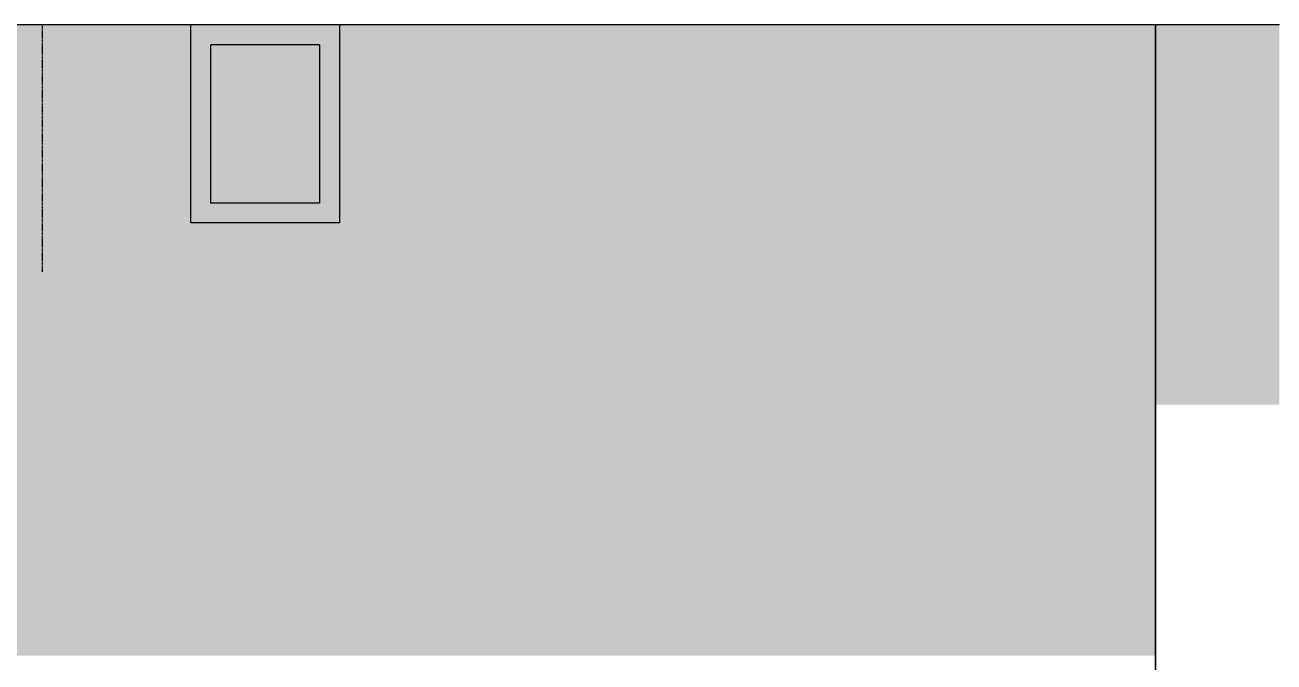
# Model space of a CAD drawing. Header units: millimetres. Extents: x -249630 to 95394, y -188036 to 109963.
# Drawn here: x -90939 to -87783, y -15784 to -14175 of the extents above; entities that cross this region are included whole.
import ezdxf

# ---------------------------------------------------------------- set-up
doc = ezdxf.new("R2010")
doc.units = ezdxf.units.MM
doc.linetypes.add('DASHED2', pattern=[9.525, 6.35, -3.175])
for name, color, linetype in [('04', 4, 'Continuous'), ('05', 5, 'Continuous'), ('Layer1', 2, 'Continuous'), ('Layer8', 8, 'Continuous'), ('SOMBRA', 252, 'Continuous'), ('VEREDA', 1, 'Continuous')]:
    doc.layers.add(name, color=color, linetype=linetype)

msp = doc.modelspace()

# ---------------------------------------------------------------- hatches: boundary and pattern name
at = {"layer": 'SOMBRA'}
msp.add_hatch(color=252, dxfattribs=at).paths.add_polyline_path([(-87769.961, -14174.524), (-97457.461, -14174.524), (-96837.147, -15133.734), (-92144.961, -15133.734), (-92144.961, -15768.274), (-88082.461, -15768.274), (-88082.461, -15133.734), (-87769.961, -15133.734)])

# ---------------------------------------------------------------- linework, layer by layer
at = {"layer": '04'}
msp.add_line((-88082.461, -17362.024), (-88082.461, -14174.524), dxfattribs=at)
msp.add_lwpolyline([(-88082.461, -14174.524), (-88082.461, -17362.024)], dxfattribs=at)
at = {"layer": '05'}
msp.add_line((-87769.961, -14174.524), (-91082.461, -14174.524), dxfattribs=at)
at = {"layer": 'Layer1'}
msp.add_lwpolyline([(-90144.961, -14174.524), (-90144.961, -14674.524), (-90519.961, -14674.524), (-90519.961, -14174.524)], dxfattribs=at)
at = {"layer": 'Layer8', "linetype": 'DASHED2', "ltscale": 0.025}
msp.add_lwpolyline([(-90894.961, -14799.524), (-90894.961, -14174.524)], dxfattribs=at)
at = {"layer": 'VEREDA'}
for points in [[(-90194.961, -14224.524), (-90194.961, -14624.524), (-90469.961, -14624.524), (-90469.961, -14224.524)], [(-90194.961, -14224.524), (-90469.961, -14224.524)]]:
    msp.add_lwpolyline(points, dxfattribs=at)

doc.saveas('drawing.dxf')
